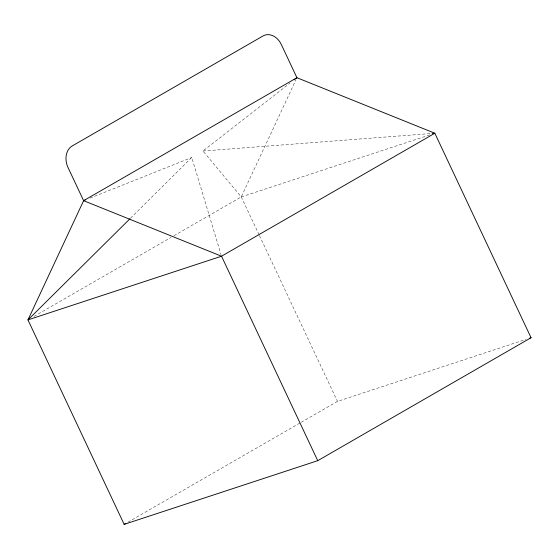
<?xml version="1.0" encoding="UTF-8"?>
<svg xmlns="http://www.w3.org/2000/svg" width="559" height="559" viewBox="0 0 559 559"><rect width="100%" height="100%" fill="white"/><g stroke="black" fill="none" stroke-linecap="round" stroke-linejoin="round"><path stroke-width="0.42" stroke-dasharray="2.79 2.1" d="M173.94 235.737L241.264 196.929L295.823 80.077M130.554 218.164L191.751 157.491L221.022 254.555M259.096 234.822L241.264 196.929L202.98 151.021L290.072 83.06M34.001 316.408L170.914 237.484M127.948 522.183L300.414 422.765M301.168 422.325L337.475 401.397L526.089 339.341M90.076 198.096L191.751 157.491M241.264 196.929L430.703 134.607M202.98 151.021L431.359 133.51M259.467 235.612L337.475 401.397"/><path stroke-width="0.84" d="M294.188 79.846L296.927 77.708L83.619 200.674L27.95 319.895L124.161 524.363L317.736 460.679L531.05 337.713L434.839 133.245L296.927 77.708L281.331 44.559A16.735 12.85 71.8 0 0 263.016 35.965L72.16 145.99A16.735 12.85 71.8 0 0 68.023 167.525L83.619 200.674L221.525 256.211L317.736 460.679M129.94 218.779L27.95 319.895L221.525 256.211L434.839 133.245L432.233 133.447M124.161 524.363L125.677 523.49M83.619 200.674L85.234 200.031M529.394 338.258L531.05 337.713"/></g></svg>
